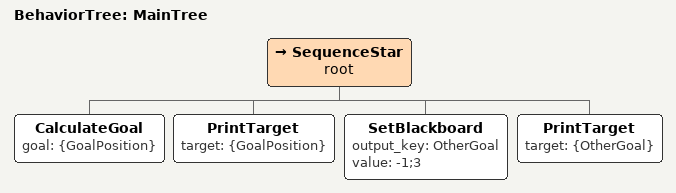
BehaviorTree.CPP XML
<root main_tree_to_execute = "MainTree" >
     <BehaviorTree ID="MainTree">
        <SequenceStar name="root">
            <CalculateGoal   goal="{GoalPosition}" />
            <PrintTarget     target="{GoalPosition}" />
            <SetBlackboard   output_key="OtherGoal" value="-1;3" />
            <PrintTarget     target="{OtherGoal}" />
        </SequenceStar>
     </BehaviorTree>
 </root>
